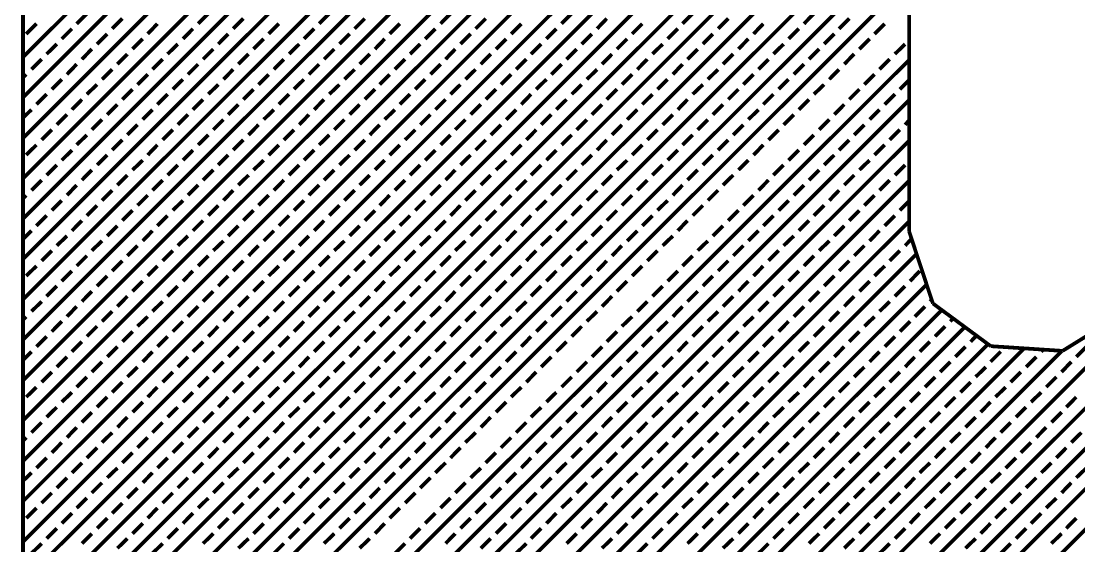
# Model space of a CAD drawing. Extents: x 2 to 176, y -19 to 159.
# Drawn here: x 110.987 to 112.069, y 119.239 to 119.776 of the extents above; entities that cross this region are included whole.
import ezdxf

# ---------------------------------------------------------------- set-up
doc = ezdxf.new("R2010")
doc.units = 0
doc.layers.add('BG_SILKSCREEN_TOP', color=7, linetype='CONTINUOUS')

msp = doc.modelspace()

# ---------------------------------------------------------------- linework, layer by layer
at = {"layer": 'BG_SILKSCREEN_TOP', "const_width": 0.00381}
for points in [[(110.989364, 121.283476), (110.989364, 117.967252)], [(111.895382, 119.561356), (111.895382, 121.283476)], [(110.989364, 119.73941), (111.895382, 120.645174)], [(110.989364, 119.698262), (111.895382, 120.604026)], [(110.989364, 119.656606), (111.895382, 120.562624)], [(110.989364, 119.615458), (111.895382, 120.521476)], [(110.989364, 119.574056), (111.895382, 120.480328)], [(110.989364, 119.532908), (111.895382, 120.438672)], [(110.989364, 119.491506), (111.895382, 120.397524)], [(110.989364, 118.252494), (113.11763, 120.380506)], [(110.989364, 118.211346), (113.158524, 120.380506)], [(110.989364, 118.169944), (113.20018, 120.380506)], [(110.989364, 118.335044), (113.034826, 120.380506)], [(110.989364, 118.293896), (113.075974, 120.380506)], [(110.989364, 119.450358), (111.895382, 120.356122)], [(110.989364, 119.408702), (111.895382, 120.314974)], [(110.989364, 119.367808), (111.895382, 120.273572)], [(110.989364, 119.326152), (111.895382, 120.232424)], [(110.989364, 119.285004), (111.895382, 120.191022)], [(110.989364, 119.243602), (111.895382, 120.149874)], [(110.989364, 119.202454), (111.895382, 120.108218)], [(110.989364, 119.161052), (111.895382, 120.06707)], [(110.989364, 119.119904), (111.895382, 120.025668)], [(110.989364, 119.078248), (111.895382, 119.98452)], [(110.989364, 119.0371), (111.895382, 119.943118)], [(110.989364, 118.996206), (111.895382, 119.90197)], [(110.989364, 118.95455), (111.895382, 119.860314)], [(110.989364, 118.913402), (111.895382, 119.81942)], [(111.044228, 119.7737), (111.054642, 119.784114)], [(111.08055, 119.76862), (111.090964, 119.779034)], [(111.168434, 119.7737), (111.178848, 119.784114)], [(111.204248, 119.76862), (111.214662, 119.779034)], [(111.292132, 119.7737), (111.302546, 119.784114)], [(111.328454, 119.76862), (111.338868, 119.779034)], [(111.416338, 119.7737), (111.426498, 119.784114)], [(111.452152, 119.76862), (111.462566, 119.779034)], [(111.540036, 119.7737), (111.55045, 119.784114)], [(111.576358, 119.76862), (111.586264, 119.779034)], [(111.663734, 119.7737), (111.674148, 119.784114)], [(111.700056, 119.76862), (111.71047, 119.779034)], [(111.78794, 119.7737), (111.7981, 119.784114)], [(111.823754, 119.76862), (111.834168, 119.779034)], [(110.992666, 119.763286), (111.00308, 119.7737)], [(111.028988, 119.758206), (111.039402, 119.76862)], [(111.116872, 119.763286), (111.126778, 119.7737)], [(111.15294, 119.758206), (111.1631, 119.76862)], [(111.24057, 119.763286), (111.250984, 119.7737)], [(111.276638, 119.758206), (111.287052, 119.76862)], [(111.364268, 119.763286), (111.374682, 119.7737)], [(111.40059, 119.758206), (111.411004, 119.76862)], [(111.488474, 119.763286), (111.498888, 119.7737)], [(111.524542, 119.758206), (111.534702, 119.76862)], [(111.612172, 119.763286), (111.622586, 119.7737)], [(111.648494, 119.758206), (111.658908, 119.76862)], [(111.736378, 119.763286), (111.746284, 119.7737)], [(111.772192, 119.758206), (111.782606, 119.76862)], [(111.860076, 119.763286), (111.87049, 119.7737)], [(111.065056, 119.752872), (111.07547, 119.763286)], [(111.101378, 119.747792), (111.111792, 119.758206)], [(111.189008, 119.752872), (111.199168, 119.763286)], [(111.225076, 119.747792), (111.23549, 119.758206)], [(111.31296, 119.752872), (111.323374, 119.763286)], [(111.349282, 119.747792), (111.359188, 119.758206)], [(111.436658, 119.752872), (111.447072, 119.763286)], [(111.47298, 119.747792), (111.483394, 119.758206)], [(111.56061, 119.752872), (111.571024, 119.763286)], [(111.596678, 119.747792), (111.607092, 119.758206)], [(111.684562, 119.752872), (111.694722, 119.763286)], [(111.720884, 119.747792), (111.731044, 119.758206)], [(111.808514, 119.752872), (111.818928, 119.763286)], [(111.844582, 119.747792), (111.854996, 119.758206)], [(111.013494, 119.742712), (111.023908, 119.752872)], [(111.049562, 119.737378), (111.059722, 119.747792)], [(111.137192, 119.742712), (111.147606, 119.752872)], [(111.173514, 119.737378), (111.183928, 119.747792)], [(111.261398, 119.742712), (111.271812, 119.752872)], [(111.297212, 119.737378), (111.307626, 119.747792)], [(111.385096, 119.742712), (111.39551, 119.752872)], [(111.421418, 119.737378), (111.431324, 119.747792)], [(111.508794, 119.742712), (111.519208, 119.752872)], [(111.545116, 119.737378), (111.55553, 119.747792)], [(111.633, 119.742712), (111.643414, 119.752872)], [(111.668814, 119.737378), (111.679228, 119.747792)], [(111.756698, 119.742712), (111.767112, 119.752872)], [(111.79302, 119.737378), (111.803434, 119.747792)], [(111.880904, 119.742712), (111.891318, 119.752872)], [(110.989364, 118.830852), (111.895382, 119.736616)], [(110.998, 119.726964), (111.008414, 119.737378)], [(111.085884, 119.732298), (111.096044, 119.742712)], [(111.121698, 119.726964), (111.132112, 119.737378)], [(111.209582, 119.732298), (111.219996, 119.742712)], [(111.245904, 119.726964), (111.256064, 119.737378)], [(111.333534, 119.732298), (111.343948, 119.742712)], [(111.369602, 119.726964), (111.380016, 119.737378)], [(111.457486, 119.732298), (111.467646, 119.742712)], [(111.493554, 119.726964), (111.503968, 119.737378)], [(111.581438, 119.732298), (111.591598, 119.742712)], [(111.617506, 119.726964), (111.627666, 119.737378)], [(111.705136, 119.732298), (111.71555, 119.742712)], [(111.741458, 119.726964), (111.751618, 119.737378)], [(111.829088, 119.732298), (111.839248, 119.742712)], [(111.865156, 119.726964), (111.87557, 119.737378)], [(111.034322, 119.721884), (111.044228, 119.732298)], [(111.070136, 119.716804), (111.08055, 119.726964)], [(111.15802, 119.721884), (111.168434, 119.732298)], [(111.194342, 119.716804), (111.204248, 119.726964)], [(111.281718, 119.721884), (111.292132, 119.732298)], [(111.31804, 119.716804), (111.328454, 119.726964)], [(111.405924, 119.721884), (111.416338, 119.732298)], [(111.441738, 119.716804), (111.452152, 119.726964)], [(111.529622, 119.721884), (111.540036, 119.732298)], [(111.565944, 119.716804), (111.576358, 119.726964)], [(111.653828, 119.721884), (111.663734, 119.732298)], [(111.689642, 119.716804), (111.700056, 119.726964)], [(111.777526, 119.721884), (111.78794, 119.732298)], [(111.813848, 119.716804), (111.823754, 119.726964)], [(110.989364, 119.718582), (110.992666, 119.721884)], [(111.018828, 119.706644), (111.028988, 119.716804)], [(111.106458, 119.71147), (111.116872, 119.721884)], [(111.142526, 119.706644), (111.15294, 119.716804)], [(111.230156, 119.71147), (111.24057, 119.721884)], [(111.266478, 119.706644), (111.276638, 119.716804)], [(111.354108, 119.71147), (111.364268, 119.721884)], [(111.39043, 119.706644), (111.40059, 119.716804)], [(111.47806, 119.71147), (111.488474, 119.721884)], [(111.514128, 119.706644), (111.524542, 119.716804)], [(111.601758, 119.71147), (111.612172, 119.721884)], [(111.63808, 119.706644), (111.648494, 119.716804)], [(111.725964, 119.71147), (111.736378, 119.721884)], [(111.762032, 119.706644), (111.772192, 119.716804)], [(111.849662, 119.71147), (111.860076, 119.721884)], [(111.885984, 119.706644), (111.895382, 119.716042)], [(111.054642, 119.701564), (111.065056, 119.71147)], [(111.090964, 119.69623), (111.101378, 119.706644)], [(111.178848, 119.701564), (111.189008, 119.71147)], [(111.214662, 119.69623), (111.225076, 119.706644)], [(111.302546, 119.701564), (111.31296, 119.71147)], [(111.338868, 119.69623), (111.349282, 119.706644)], [(111.426498, 119.701564), (111.436658, 119.71147)], [(111.462566, 119.69623), (111.47298, 119.706644)], [(111.55045, 119.701564), (111.56061, 119.71147)], [(111.586264, 119.69623), (111.596678, 119.706644)], [(111.674148, 119.701564), (111.684562, 119.71147)], [(111.71047, 119.69623), (111.720884, 119.706644)], [(111.7981, 119.701564), (111.808514, 119.71147)], [(111.834168, 119.69623), (111.844582, 119.706644)], [(110.989364, 118.78945), (111.895382, 119.695468)], [(111.00308, 119.69115), (111.013494, 119.701564)], [(111.039402, 119.685816), (111.049562, 119.69623)], [(111.126778, 119.69115), (111.137192, 119.701564)], [(111.1631, 119.685816), (111.173514, 119.69623)], [(111.250984, 119.69115), (111.261398, 119.701564)], [(111.287052, 119.685816), (111.297212, 119.69623)], [(111.374682, 119.69115), (111.385096, 119.701564)], [(111.411004, 119.685816), (111.421418, 119.69623)], [(111.498888, 119.69115), (111.508794, 119.701564)], [(111.534702, 119.685816), (111.545116, 119.69623)], [(111.622586, 119.69115), (111.633, 119.701564)], [(111.658908, 119.685816), (111.668814, 119.69623)], [(111.746284, 119.69115), (111.756698, 119.701564)], [(111.782606, 119.685816), (111.79302, 119.69623)], [(111.87049, 119.69115), (111.880904, 119.701564)], [(110.989364, 119.677434), (110.998, 119.685816)], [(111.023908, 119.670322), (111.034322, 119.680736)], [(111.07547, 119.680736), (111.085884, 119.69115)], [(111.111792, 119.675656), (111.121698, 119.685816)], [(111.147606, 119.670322), (111.15802, 119.680736)], [(111.199168, 119.680736), (111.209582, 119.69115)], [(111.23549, 119.675656), (111.245904, 119.685816)], [(111.271812, 119.670322), (111.281718, 119.680736)], [(111.323374, 119.680736), (111.333534, 119.69115)], [(111.359188, 119.675656), (111.369602, 119.685816)], [(111.39551, 119.670322), (111.405924, 119.680736)], [(111.447072, 119.680736), (111.457486, 119.69115)], [(111.483394, 119.675656), (111.493554, 119.685816)], [(111.519208, 119.670322), (111.529622, 119.680736)], [(111.571024, 119.680736), (111.581438, 119.69115)], [(111.607092, 119.675656), (111.617506, 119.685816)], [(111.643414, 119.670322), (111.653828, 119.680736)], [(111.694722, 119.680736), (111.705136, 119.69115)], [(111.731044, 119.675656), (111.741458, 119.685816)], [(111.767112, 119.670322), (111.777526, 119.680736)], [(111.818928, 119.680736), (111.829088, 119.69115)], [(111.854996, 119.675656), (111.865156, 119.685816)], [(111.059722, 119.665242), (111.070136, 119.675656)], [(111.096044, 119.659908), (111.106458, 119.670322)], [(111.183928, 119.665242), (111.194342, 119.675656)], [(111.219996, 119.659908), (111.230156, 119.670322)], [(111.307626, 119.665242), (111.31804, 119.675656)], [(111.343948, 119.659908), (111.354108, 119.670322)], [(111.431324, 119.665242), (111.441738, 119.675656)], [(111.467646, 119.659908), (111.47806, 119.670322)], [(111.55553, 119.665242), (111.565944, 119.675656)], [(111.591598, 119.659908), (111.601758, 119.670322)], [(111.679228, 119.665242), (111.689642, 119.675656)], [(111.71555, 119.659908), (111.725964, 119.670322)], [(111.803434, 119.665242), (111.813848, 119.675656)], [(111.839248, 119.659908), (111.849662, 119.670322)], [(111.891318, 119.670322), (111.895382, 119.674894)], [(111.008414, 119.654828), (111.018828, 119.665242)], [(111.044228, 119.649748), (111.054642, 119.659908)], [(111.132112, 119.654828), (111.142526, 119.665242)], [(111.168434, 119.649748), (111.178848, 119.659908)], [(111.256064, 119.654828), (111.266478, 119.665242)], [(111.292132, 119.649748), (111.302546, 119.659908)], [(111.380016, 119.654828), (111.39043, 119.665242)], [(111.416338, 119.649748), (111.426498, 119.659908)], [(111.503968, 119.654828), (111.514128, 119.665242)], [(111.540036, 119.649748), (111.55045, 119.659908)], [(111.627666, 119.654828), (111.63808, 119.665242)], [(111.663734, 119.649748), (111.674148, 119.659908)], [(111.751618, 119.654828), (111.762032, 119.665242)], [(111.78794, 119.649748), (111.7981, 119.659908)], [(111.87557, 119.654828), (111.885984, 119.665242)], [(110.989364, 118.748302), (111.895382, 119.654066)], [(110.992666, 119.639334), (111.00308, 119.649748)], [(111.08055, 119.644414), (111.090964, 119.654828)], [(111.116872, 119.639334), (111.126778, 119.649748)], [(111.204248, 119.644414), (111.214662, 119.654828)], [(111.24057, 119.639334), (111.250984, 119.649748)], [(111.328454, 119.644414), (111.338868, 119.654828)], [(111.364268, 119.639334), (111.374682, 119.649748)], [(111.452152, 119.644414), (111.462566, 119.654828)], [(111.488474, 119.639334), (111.498888, 119.649748)], [(111.576358, 119.644414), (111.586264, 119.654828)], [(111.612172, 119.639334), (111.622586, 119.649748)], [(111.700056, 119.644414), (111.71047, 119.654828)], [(111.736378, 119.639334), (111.746284, 119.649748)], [(111.823754, 119.644414), (111.834168, 119.654828)], [(111.860076, 119.639334), (111.87049, 119.649748)], [(111.028988, 119.634), (111.039402, 119.644414)], [(111.065056, 119.629174), (111.07547, 119.639334)], [(111.15294, 119.634), (111.1631, 119.644414)], [(111.189008, 119.629174), (111.199168, 119.639334)], [(111.276638, 119.634), (111.287052, 119.644414)], [(111.31296, 119.629174), (111.323374, 119.639334)], [(111.40059, 119.634), (111.411004, 119.644414)], [(111.436658, 119.629174), (111.447072, 119.639334)], [(111.524542, 119.634), (111.534702, 119.644414)], [(111.56061, 119.629174), (111.571024, 119.639334)], [(111.648494, 119.634), (111.658908, 119.644414)], [(111.684562, 119.629174), (111.694722, 119.639334)], [(111.772192, 119.634), (111.782606, 119.644414)], [(111.808514, 119.629174), (111.818928, 119.639334)], [(111.013494, 119.61876), (111.023908, 119.629174)], [(111.101378, 119.624094), (111.111792, 119.634)], [(111.137192, 119.61876), (111.147606, 119.629174)], [(111.225076, 119.624094), (111.23549, 119.634)], [(111.261398, 119.61876), (111.271812, 119.629174)], [(111.349282, 119.624094), (111.359188, 119.634)], [(111.385096, 119.61876), (111.39551, 119.629174)], [(111.47298, 119.624094), (111.483394, 119.634)], [(111.508794, 119.61876), (111.519208, 119.629174)], [(111.596678, 119.624094), (111.607092, 119.634)], [(111.633, 119.61876), (111.643414, 119.629174)], [(111.720884, 119.624094), (111.731044, 119.634)], [(111.756698, 119.61876), (111.767112, 119.629174)], [(111.844582, 119.624094), (111.854996, 119.634)], [(111.880904, 119.61876), (111.891318, 119.629174)], [(111.049562, 119.61368), (111.059722, 119.624094)], [(111.085884, 119.6086), (111.096044, 119.61876)], [(111.173514, 119.61368), (111.183928, 119.624094)], [(111.209582, 119.6086), (111.219996, 119.61876)], [(111.297212, 119.61368), (111.307626, 119.624094)], [(111.333534, 119.6086), (111.343948, 119.61876)], [(111.421418, 119.61368), (111.431324, 119.624094)], [(111.457486, 119.6086), (111.467646, 119.61876)], [(111.545116, 119.61368), (111.55553, 119.624094)], [(111.581438, 119.6086), (111.591598, 119.61876)], [(111.668814, 119.61368), (111.679228, 119.624094)], [(111.705136, 119.6086), (111.71555, 119.61876)], [(111.79302, 119.61368), (111.803434, 119.624094)], [(111.829088, 119.6086), (111.839248, 119.61876)], [(110.989364, 118.706646), (111.895382, 119.612918)], [(110.998, 119.603266), (111.008414, 119.61368)], [(111.034322, 119.598186), (111.044228, 119.6086)], [(111.121698, 119.603266), (111.132112, 119.61368)], [(111.15802, 119.598186), (111.168434, 119.6086)], [(111.245904, 119.603266), (111.256064, 119.61368)], [(111.281718, 119.598186), (111.292132, 119.6086)], [(111.369602, 119.603266), (111.380016, 119.61368)], [(111.405924, 119.598186), (111.416338, 119.6086)], [(111.493554, 119.603266), (111.503968, 119.61368)], [(111.529622, 119.598186), (111.540036, 119.6086)], [(111.617506, 119.603266), (111.627666, 119.61368)], [(111.653828, 119.598186), (111.663734, 119.6086)], [(111.741458, 119.603266), (111.751618, 119.61368)], [(111.777526, 119.598186), (111.78794, 119.6086)], [(111.865156, 119.603266), (111.87557, 119.61368)], [(110.989364, 119.594884), (110.992666, 119.598186)], [(111.070136, 119.592852), (111.08055, 119.603266)], [(111.106458, 119.587772), (111.116872, 119.598186)], [(111.194342, 119.592852), (111.204248, 119.603266)], [(111.230156, 119.587772), (111.24057, 119.598186)], [(111.31804, 119.592852), (111.328454, 119.603266)], [(111.354108, 119.587772), (111.364268, 119.598186)], [(111.441738, 119.592852), (111.452152, 119.603266)], [(111.47806, 119.587772), (111.488474, 119.598186)], [(111.565944, 119.592852), (111.576358, 119.603266)], [(111.601758, 119.587772), (111.612172, 119.598186)], [(111.689642, 119.592852), (111.700056, 119.603266)], [(111.725964, 119.587772), (111.736378, 119.598186)], [(111.813848, 119.592852), (111.823754, 119.603266)], [(111.849662, 119.587772), (111.860076, 119.598186)], [(111.018828, 119.582692), (111.028988, 119.592852)], [(111.054642, 119.577358), (111.065056, 119.587772)], [(111.142526, 119.582692), (111.15294, 119.592852)], [(111.178848, 119.577358), (111.189008, 119.587772)], [(111.266478, 119.582692), (111.276638, 119.592852)], [(111.302546, 119.577358), (111.31296, 119.587772)], [(111.39043, 119.582692), (111.40059, 119.592852)], [(111.426498, 119.577358), (111.436658, 119.587772)], [(111.514128, 119.582692), (111.524542, 119.592852)], [(111.55045, 119.577358), (111.56061, 119.587772)], [(111.63808, 119.582692), (111.648494, 119.592852)], [(111.674148, 119.577358), (111.684562, 119.587772)], [(111.762032, 119.582692), (111.772192, 119.592852)], [(111.7981, 119.577358), (111.808514, 119.587772)], [(111.885984, 119.582692), (111.895382, 119.59209)], [(111.00308, 119.566944), (111.013494, 119.577358)], [(111.039402, 119.561864), (111.049562, 119.572278)], [(111.090964, 119.572278), (111.101378, 119.582692)], [(111.126778, 119.566944), (111.137192, 119.577358)], [(111.1631, 119.561864), (111.173514, 119.572278)], [(111.214662, 119.572278), (111.225076, 119.582692)], [(111.250984, 119.566944), (111.261398, 119.577358)], [(111.287052, 119.561864), (111.297212, 119.572278)], [(111.338868, 119.572278), (111.349282, 119.582692)], [(111.374682, 119.566944), (111.385096, 119.577358)], [(111.411004, 119.561864), (111.421418, 119.572278)], [(111.462566, 119.572278), (111.47298, 119.582692)], [(111.498888, 119.566944), (111.508794, 119.577358)], [(111.534702, 119.561864), (111.545116, 119.572278)], [(111.586264, 119.572278), (111.596678, 119.582692)], [(111.622586, 119.566944), (111.633, 119.577358)], [(111.658908, 119.561864), (111.668814, 119.572278)], [(111.71047, 119.572278), (111.720884, 119.582692)], [(111.746284, 119.566944), (111.756698, 119.577358)], [(111.782606, 119.561864), (111.79302, 119.572278)], [(111.834168, 119.572278), (111.844582, 119.582692)], [(111.87049, 119.566944), (111.880904, 119.577358)], [(110.989364, 118.665498), (111.895382, 119.571516)], [(110.989364, 119.553228), (110.998, 119.561864)], [(111.07547, 119.55653), (111.085884, 119.566944)], [(111.111792, 119.55145), (111.121698, 119.561864)], [(111.199168, 119.55653), (111.209582, 119.566944)], [(111.23549, 119.55145), (111.245904, 119.561864)], [(111.323374, 119.55653), (111.333534, 119.566944)], [(111.359188, 119.55145), (111.369602, 119.561864)], [(111.447072, 119.55653), (111.457486, 119.566944)], [(111.483394, 119.55145), (111.493554, 119.561864)], [(111.571024, 119.55653), (111.581438, 119.566944)], [(111.607092, 119.55145), (111.617506, 119.561864)], [(111.694722, 119.55653), (111.705136, 119.566944)], [(111.731044, 119.55145), (111.741458, 119.561864)], [(111.818928, 119.55653), (111.829088, 119.566944)], [(111.854996, 119.55145), (111.865156, 119.561864)], [(111.023908, 119.546624), (111.034322, 119.55653)], [(111.059722, 119.541544), (111.070136, 119.55145)], [(111.147606, 119.546624), (111.15802, 119.55653)], [(111.183928, 119.541544), (111.194342, 119.55145)], [(111.271812, 119.546624), (111.281718, 119.55653)], [(111.307626, 119.541544), (111.31804, 119.55145)], [(111.39551, 119.546624), (111.405924, 119.55653)], [(111.431324, 119.541544), (111.441738, 119.55145)], [(111.519208, 119.546624), (111.529622, 119.55653)], [(111.55553, 119.541544), (111.565944, 119.55145)], [(111.643414, 119.546624), (111.653828, 119.55653)], [(111.679228, 119.541544), (111.689642, 119.55145)], [(111.767112, 119.546624), (111.777526, 119.55653)], [(111.803434, 119.541544), (111.813848, 119.55145)], [(111.891318, 119.546624), (111.898176, 119.553736)], [(111.919766, 119.487442), (111.895382, 119.561356)], [(111.008414, 119.53113), (111.018828, 119.541544)], [(111.096044, 119.53621), (111.106458, 119.546624)], [(111.132112, 119.53113), (111.142526, 119.541544)], [(111.219996, 119.53621), (111.230156, 119.546624)], [(111.256064, 119.53113), (111.266478, 119.541544)], [(111.343948, 119.53621), (111.354108, 119.546624)], [(111.380016, 119.53113), (111.39043, 119.541544)], [(111.467646, 119.53621), (111.47806, 119.546624)], [(111.503968, 119.53113), (111.514128, 119.541544)], [(111.591598, 119.53621), (111.601758, 119.546624)], [(111.627666, 119.53113), (111.63808, 119.541544)], [(111.71555, 119.53621), (111.725964, 119.546624)], [(111.751618, 119.53113), (111.762032, 119.541544)], [(111.839248, 119.53621), (111.849662, 119.546624)], [(111.87557, 119.53113), (111.885984, 119.541544)], [(110.989364, 118.624096), (111.903002, 119.537988)], [(111.044228, 119.525796), (111.054642, 119.53621)], [(111.08055, 119.520716), (111.090964, 119.53113)], [(111.168434, 119.525796), (111.178848, 119.53621)], [(111.204248, 119.520716), (111.214662, 119.53113)], [(111.292132, 119.525796), (111.302546, 119.53621)], [(111.328454, 119.520716), (111.338868, 119.53113)], [(111.416338, 119.525796), (111.426498, 119.53621)], [(111.452152, 119.520716), (111.462566, 119.53113)], [(111.540036, 119.525796), (111.55045, 119.53621)], [(111.576358, 119.520716), (111.586264, 119.53113)], [(111.663734, 119.525796), (111.674148, 119.53621)], [(111.700056, 119.520716), (111.71047, 119.53113)], [(111.78794, 119.525796), (111.7981, 119.53621)], [(111.823754, 119.520716), (111.834168, 119.53113)], [(110.992666, 119.515636), (111.00308, 119.525796)], [(111.028988, 119.510302), (111.039402, 119.520716)], [(111.116872, 119.515636), (111.126778, 119.525796)], [(111.15294, 119.510302), (111.1631, 119.520716)], [(111.24057, 119.515636), (111.250984, 119.525796)], [(111.276638, 119.510302), (111.287052, 119.520716)], [(111.364268, 119.515636), (111.374682, 119.525796)], [(111.40059, 119.510302), (111.411004, 119.520716)], [(111.488474, 119.515636), (111.498888, 119.525796)], [(111.524542, 119.510302), (111.534702, 119.520716)], [(111.612172, 119.515636), (111.622586, 119.525796)], [(111.648494, 119.510302), (111.658908, 119.520716)], [(111.736378, 119.515636), (111.746284, 119.525796)], [(111.772192, 119.510302), (111.782606, 119.520716)], [(111.860076, 119.515636), (111.87049, 119.525796)], [(111.896398, 119.510302), (111.906304, 119.520716)], [(111.065056, 119.505222), (111.07547, 119.515636)], [(111.101378, 119.499888), (111.111792, 119.510302)], [(111.189008, 119.505222), (111.199168, 119.515636)], [(111.225076, 119.499888), (111.23549, 119.510302)], [(111.31296, 119.505222), (111.323374, 119.515636)], [(111.349282, 119.499888), (111.359188, 119.510302)], [(111.436658, 119.505222), (111.447072, 119.515636)], [(111.47298, 119.499888), (111.483394, 119.510302)], [(111.56061, 119.505222), (111.571024, 119.515636)], [(111.596678, 119.499888), (111.607092, 119.510302)], [(111.684562, 119.505222), (111.694722, 119.515636)], [(111.720884, 119.499888), (111.731044, 119.510302)], [(111.808514, 119.505222), (111.818928, 119.515636)], [(111.844582, 119.499888), (111.854996, 119.510302)], [(110.989364, 118.582948), (111.913416, 119.507)], [(111.013494, 119.494808), (111.023908, 119.505222)], [(111.049562, 119.489474), (111.059722, 119.499888)], [(111.137192, 119.494808), (111.147606, 119.505222)], [(111.173514, 119.489474), (111.183928, 119.499888)], [(111.261398, 119.494808), (111.271812, 119.505222)], [(111.297212, 119.489474), (111.307626, 119.499888)], [(111.385096, 119.494808), (111.39551, 119.505222)], [(111.421418, 119.489474), (111.431324, 119.499888)], [(111.508794, 119.494808), (111.519208, 119.505222)], [(111.545116, 119.489474), (111.55553, 119.499888)], [(111.633, 119.494808), (111.643414, 119.505222)], [(111.668814, 119.489474), (111.679228, 119.499888)], [(111.756698, 119.494808), (111.767112, 119.505222)], [(111.79302, 119.489474), (111.803434, 119.499888)], [(111.880904, 119.494808), (111.891318, 119.505222)], [(110.998, 119.479314), (111.008414, 119.489474)], [(111.085884, 119.484394), (111.096044, 119.494808)], [(111.121698, 119.479314), (111.132112, 119.489474)], [(111.209582, 119.484394), (111.219996, 119.494808)], [(111.245904, 119.479314), (111.256064, 119.489474)], [(111.333534, 119.484394), (111.343948, 119.494808)], [(111.369602, 119.479314), (111.380016, 119.489474)], [(111.457486, 119.484394), (111.467646, 119.494808)], [(111.493554, 119.479314), (111.503968, 119.489474)], [(111.581438, 119.484394), (111.591598, 119.494808)], [(111.617506, 119.479314), (111.627666, 119.489474)], [(111.705136, 119.484394), (111.71555, 119.494808)], [(111.741458, 119.479314), (111.751618, 119.489474)], [(111.829088, 119.484394), (111.839248, 119.494808)], [(111.865156, 119.479314), (111.87557, 119.489474)], [(111.916718, 119.489474), (111.91875, 119.491506)], [(111.978948, 119.443754), (111.919766, 119.487442)], [(110.989364, 118.541546), (111.928656, 119.480584)], [(111.034322, 119.47398), (111.044228, 119.484394)], [(111.070136, 119.469154), (111.08055, 119.479314)], [(111.15802, 119.47398), (111.168434, 119.484394)], [(111.194342, 119.469154), (111.204248, 119.479314)], [(111.281718, 119.47398), (111.292132, 119.484394)], [(111.31804, 119.469154), (111.328454, 119.479314)], [(111.405924, 119.47398), (111.416338, 119.484394)], [(111.441738, 119.469154), (111.452152, 119.479314)], [(111.529622, 119.47398), (111.540036, 119.484394)], [(111.565944, 119.469154), (111.576358, 119.479314)], [(111.653828, 119.47398), (111.663734, 119.484394)], [(111.689642, 119.469154), (111.700056, 119.479314)], [(111.777526, 119.47398), (111.78794, 119.484394)], [(111.813848, 119.469154), (111.823754, 119.479314)], [(111.901224, 119.47398), (111.911638, 119.484394)], [(112.119156, 119.48033), (112.052354, 119.438928)], [(110.989364, 119.470678), (110.992666, 119.47398)], [(111.018828, 119.45874), (111.028988, 119.469154)], [(111.106458, 119.464074), (111.116872, 119.47398)], [(111.142526, 119.45874), (111.15294, 119.469154)], [(111.230156, 119.464074), (111.24057, 119.47398)], [(111.266478, 119.45874), (111.276638, 119.469154)], [(111.354108, 119.464074), (111.364268, 119.47398)], [(111.39043, 119.45874), (111.40059, 119.469154)], [(111.47806, 119.464074), (111.488474, 119.47398)], [(111.514128, 119.45874), (111.524542, 119.469154)], [(111.601758, 119.464074), (111.612172, 119.47398)], [(111.63808, 119.45874), (111.648494, 119.469154)], [(111.725964, 119.464074), (111.736378, 119.47398)], [(111.762032, 119.45874), (111.772192, 119.469154)], [(111.849662, 119.464074), (111.860076, 119.47398)], [(111.885984, 119.45874), (111.896398, 119.469154)], [(111.937546, 119.469154), (111.940594, 119.472202)], [(110.989364, 118.500398), (111.952278, 119.463312)], [(111.00308, 119.443246), (111.013494, 119.45366)], [(111.054642, 119.45366), (111.065056, 119.464074)], [(111.090964, 119.448326), (111.101378, 119.45874)], [(111.126778, 119.443246), (111.137192, 119.45366)], [(111.178848, 119.45366), (111.189008, 119.464074)], [(111.214662, 119.448326), (111.225076, 119.45874)], [(111.250984, 119.443246), (111.261398, 119.45366)], [(111.302546, 119.45366), (111.31296, 119.464074)], [(111.338868, 119.448326), (111.349282, 119.45874)], [(111.374682, 119.443246), (111.385096, 119.45366)], [(111.426498, 119.45366), (111.436658, 119.464074)], [(111.462566, 119.448326), (111.47298, 119.45874)], [(111.498888, 119.443246), (111.508794, 119.45366)], [(111.55045, 119.45366), (111.56061, 119.464074)], [(111.586264, 119.448326), (111.596678, 119.45874)], [(111.622586, 119.443246), (111.633, 119.45366)], [(111.674148, 119.45366), (111.684562, 119.464074)], [(111.71047, 119.448326), (111.720884, 119.45874)], [(111.746284, 119.443246), (111.756698, 119.45366)], [(111.7981, 119.45366), (111.808514, 119.464074)], [(111.834168, 119.448326), (111.844582, 119.45874)], [(111.87049, 119.443246), (111.880904, 119.45366)], [(111.922052, 119.45366), (111.932212, 119.464074)], [(111.958374, 119.448326), (111.964216, 119.454422)], [(110.989364, 118.458996), (111.976154, 119.445786)], [(111.039402, 119.438166), (111.049562, 119.448326)], [(111.07547, 119.432832), (111.085884, 119.443246)], [(111.1631, 119.438166), (111.173514, 119.448326)], [(111.199168, 119.432832), (111.209582, 119.443246)], [(111.287052, 119.438166), (111.297212, 119.448326)], [(111.323374, 119.432832), (111.333534, 119.443246)], [(111.411004, 119.438166), (111.421418, 119.448326)], [(111.447072, 119.432832), (111.457486, 119.443246)], [(111.534702, 119.438166), (111.545116, 119.448326)], [(111.571024, 119.432832), (111.581438, 119.443246)], [(111.658908, 119.438166), (111.668814, 119.448326)], [(111.694722, 119.432832), (111.705136, 119.443246)], [(111.782606, 119.438166), (111.79302, 119.448326)], [(111.818928, 119.432832), (111.829088, 119.443246)], [(111.906304, 119.438166), (111.916718, 119.448326)], [(111.942626, 119.432832), (111.95304, 119.443246)], [(112.052354, 119.438928), (111.978948, 119.443754)], [(112.066324, 119.432832), (112.076738, 119.443246)], [(110.989364, 118.417848), (112.012984, 119.441468)], [(110.989364, 118.376192), (112.051592, 119.438928)], [(110.989364, 119.42953), (110.998, 119.438166)], [(111.023908, 119.422418), (111.034322, 119.432832)], [(111.111792, 119.427752), (111.121698, 119.438166)], [(111.147606, 119.422418), (111.15802, 119.432832)], [(111.23549, 119.427752), (111.245904, 119.438166)], [(111.271812, 119.422418), (111.281718, 119.432832)], [(111.359188, 119.427752), (111.369602, 119.438166)], [(111.39551, 119.422418), (111.405924, 119.432832)], [(111.483394, 119.427752), (111.493554, 119.438166)], [(111.519208, 119.422418), (111.529622, 119.432832)], [(111.607092, 119.427752), (111.617506, 119.438166)], [(111.643414, 119.422418), (111.653828, 119.432832)], [(111.731044, 119.427752), (111.741458, 119.438166)], [(111.767112, 119.422418), (111.777526, 119.432832)], [(111.854996, 119.427752), (111.865156, 119.438166)], [(111.891318, 119.422418), (111.901224, 119.432832)], [(111.978694, 119.427752), (111.989108, 119.438166)], [(112.015016, 119.422418), (112.02543, 119.432832)], [(112.03051, 119.438166), (112.032288, 119.439944)], [(111.059722, 119.417338), (111.070136, 119.427752)], [(111.096044, 119.412258), (111.106458, 119.422418)], [(111.183928, 119.417338), (111.194342, 119.427752)], [(111.219996, 119.412258), (111.230156, 119.422418)], [(111.307626, 119.417338), (111.31804, 119.427752)], [(111.343948, 119.412258), (111.354108, 119.422418)], [(111.431324, 119.417338), (111.441738, 119.427752)], [(111.467646, 119.412258), (111.47806, 119.422418)], [(111.55553, 119.417338), (111.565944, 119.427752)], [(111.591598, 119.412258), (111.601758, 119.422418)], [(111.679228, 119.417338), (111.689642, 119.427752)], [(111.71555, 119.412258), (111.725964, 119.422418)], [(111.803434, 119.417338), (111.813848, 119.427752)], [(111.839248, 119.412258), (111.849662, 119.422418)], [(111.927132, 119.417338), (111.937546, 119.427752)], [(111.963454, 119.412258), (111.973868, 119.422418)], [(112.051338, 119.417338), (112.061244, 119.427752)], [(111.008414, 119.406924), (111.018828, 119.417338)], [(111.044228, 119.401844), (111.054642, 119.412258)], [(111.132112, 119.406924), (111.142526, 119.417338)], [(111.168434, 119.401844), (111.178848, 119.412258)], [(111.256064, 119.406924), (111.266478, 119.417338)], [(111.292132, 119.401844), (111.302546, 119.412258)], [(111.380016, 119.406924), (111.39043, 119.417338)], [(111.416338, 119.401844), (111.426498, 119.412258)], [(111.503968, 119.406924), (111.514128, 119.417338)], [(111.540036, 119.401844), (111.55045, 119.412258)], [(111.627666, 119.406924), (111.63808, 119.417338)], [(111.663734, 119.401844), (111.674148, 119.412258)], [(111.751618, 119.406924), (111.762032, 119.417338)], [(111.78794, 119.401844), (111.7981, 119.412258)], [(111.87557, 119.406924), (111.885984, 119.417338)], [(111.911638, 119.401844), (111.922052, 119.412258)], [(111.999268, 119.406924), (112.009682, 119.417338)], [(112.03559, 119.401844), (112.046004, 119.412258)], [(110.992666, 119.391684), (111.00308, 119.401844)], [(111.08055, 119.39651), (111.090964, 119.406924)], [(111.116872, 119.391684), (111.126778, 119.401844)], [(111.204248, 119.39651), (111.214662, 119.406924)], [(111.24057, 119.391684), (111.250984, 119.401844)], [(111.328454, 119.39651), (111.338868, 119.406924)], [(111.364268, 119.391684), (111.374682, 119.401844)], [(111.452152, 119.39651), (111.462566, 119.406924)], [(111.488474, 119.391684), (111.498888, 119.401844)], [(111.576358, 119.39651), (111.586264, 119.406924)], [(111.612172, 119.391684), (111.622586, 119.401844)], [(111.700056, 119.39651), (111.71047, 119.406924)], [(111.736378, 119.391684), (111.746284, 119.401844)], [(111.823754, 119.39651), (111.834168, 119.406924)], [(111.860076, 119.391684), (111.87049, 119.401844)], [(111.94796, 119.39651), (111.958374, 119.406924)], [(111.983774, 119.391684), (111.994188, 119.401844)], [(111.028988, 119.386604), (111.039402, 119.39651)], [(111.065056, 119.38127), (111.07547, 119.391684)], [(111.15294, 119.386604), (111.1631, 119.39651)], [(111.189008, 119.38127), (111.199168, 119.391684)], [(111.276638, 119.386604), (111.287052, 119.39651)], [(111.31296, 119.38127), (111.323374, 119.391684)], [(111.40059, 119.386604), (111.411004, 119.39651)], [(111.436658, 119.38127), (111.447072, 119.391684)], [(111.524542, 119.386604), (111.534702, 119.39651)], [(111.56061, 119.38127), (111.571024, 119.391684)], [(111.648494, 119.386604), (111.658908, 119.39651)], [(111.684562, 119.38127), (111.694722, 119.391684)], [(111.772192, 119.386604), (111.782606, 119.39651)], [(111.808514, 119.38127), (111.818928, 119.391684)], [(111.896398, 119.386604), (111.906304, 119.39651)], [(111.932212, 119.38127), (111.942626, 119.391684)], [(112.020096, 119.386604), (112.03051, 119.39651)], [(112.056164, 119.38127), (112.066324, 119.391684)], [(111.013494, 119.37111), (111.023908, 119.38127)], [(111.101378, 119.37619), (111.111792, 119.386604)], [(111.137192, 119.37111), (111.147606, 119.38127)], [(111.225076, 119.37619), (111.23549, 119.386604)], [(111.261398, 119.37111), (111.271812, 119.38127)], [(111.349282, 119.37619), (111.359188, 119.386604)], [(111.385096, 119.37111), (111.39551, 119.38127)], [(111.47298, 119.37619), (111.483394, 119.386604)], [(111.508794, 119.37111), (111.519208, 119.38127)], [(111.596678, 119.37619), (111.607092, 119.386604)], [(111.633, 119.37111), (111.643414, 119.38127)], [(111.720884, 119.37619), (111.731044, 119.386604)], [(111.756698, 119.37111), (111.767112, 119.38127)], [(111.844582, 119.37619), (111.854996, 119.386604)], [(111.880904, 119.37111), (111.891318, 119.38127)], [(111.968534, 119.37619), (111.978694, 119.386604)], [(112.004602, 119.37111), (112.015016, 119.38127)], [(111.049562, 119.365776), (111.059722, 119.37619)], [(111.085884, 119.360696), (111.096044, 119.37111)], [(111.173514, 119.365776), (111.183928, 119.37619)], [(111.209582, 119.360696), (111.219996, 119.37111)], [(111.297212, 119.365776), (111.307626, 119.37619)], [(111.333534, 119.360696), (111.343948, 119.37111)], [(111.421418, 119.365776), (111.431324, 119.37619)], [(111.457486, 119.360696), (111.467646, 119.37111)], [(111.545116, 119.365776), (111.55553, 119.37619)], [(111.581438, 119.360696), (111.591598, 119.37111)], [(111.668814, 119.365776), (111.679228, 119.37619)], [(111.705136, 119.360696), (111.71555, 119.37111)], [(111.79302, 119.365776), (111.803434, 119.37619)], [(111.829088, 119.360696), (111.839248, 119.37111)], [(111.916718, 119.365776), (111.927132, 119.37619)], [(111.95304, 119.360696), (111.963454, 119.37111)], [(112.040924, 119.365776), (112.051338, 119.37619)], [(110.998, 119.355362), (111.008414, 119.365776)], [(111.034322, 119.350282), (111.044228, 119.360696)], [(111.121698, 119.355362), (111.132112, 119.365776)], [(111.15802, 119.350282), (111.168434, 119.360696)], [(111.245904, 119.355362), (111.256064, 119.365776)], [(111.281718, 119.350282), (111.292132, 119.360696)], [(111.369602, 119.355362), (111.380016, 119.365776)], [(111.405924, 119.350282), (111.416338, 119.360696)], [(111.493554, 119.355362), (111.503968, 119.365776)], [(111.529622, 119.350282), (111.540036, 119.360696)], [(111.617506, 119.355362), (111.627666, 119.365776)], [(111.653828, 119.350282), (111.663734, 119.360696)], [(111.741458, 119.355362), (111.751618, 119.365776)], [(111.777526, 119.350282), (111.78794, 119.360696)], [(111.865156, 119.355362), (111.87557, 119.365776)], [(111.901224, 119.350282), (111.911638, 119.360696)], [(111.989108, 119.355362), (111.999268, 119.365776)], [(112.02543, 119.350282), (112.03559, 119.360696)], [(110.989364, 119.34698), (110.992666, 119.350282)], [(111.018828, 119.334788), (111.028988, 119.345202)], [(111.070136, 119.345202), (111.08055, 119.355362)], [(111.106458, 119.339868), (111.116872, 119.350282)], [(111.142526, 119.334788), (111.15294, 119.345202)], [(111.194342, 119.345202), (111.204248, 119.355362)], [(111.230156, 119.339868), (111.24057, 119.350282)], [(111.266478, 119.334788), (111.276638, 119.345202)], [(111.31804, 119.345202), (111.328454, 119.355362)], [(111.354108, 119.339868), (111.364268, 119.350282)], [(111.39043, 119.334788), (111.40059, 119.345202)], [(111.441738, 119.345202), (111.452152, 119.355362)], [(111.47806, 119.339868), (111.488474, 119.350282)], [(111.514128, 119.334788), (111.524542, 119.345202)], [(111.565944, 119.345202), (111.576358, 119.355362)], [(111.601758, 119.339868), (111.612172, 119.350282)], [(111.63808, 119.334788), (111.648494, 119.345202)], [(111.689642, 119.345202), (111.700056, 119.355362)], [(111.725964, 119.339868), (111.736378, 119.350282)], [(111.762032, 119.334788), (111.772192, 119.345202)], [(111.813848, 119.345202), (111.823754, 119.355362)], [(111.849662, 119.339868), (111.860076, 119.350282)], [(111.885984, 119.334788), (111.896398, 119.345202)], [(111.937546, 119.345202), (111.94796, 119.355362)], [(111.973868, 119.339868), (111.983774, 119.350282)], [(112.009682, 119.334788), (112.020096, 119.345202)], [(112.061244, 119.345202), (112.071658, 119.355362)], [(111.054642, 119.329454), (111.065056, 119.339868)], [(111.090964, 119.324374), (111.101378, 119.334788)], [(111.178848, 119.329454), (111.189008, 119.339868)], [(111.214662, 119.324374), (111.225076, 119.334788)], [(111.302546, 119.329454), (111.31296, 119.339868)], [(111.338868, 119.324374), (111.349282, 119.334788)], [(111.426498, 119.329454), (111.436658, 119.339868)], [(111.462566, 119.324374), (111.47298, 119.334788)], [(111.55045, 119.329454), (111.56061, 119.339868)], [(111.586264, 119.324374), (111.596678, 119.334788)], [(111.674148, 119.329454), (111.684562, 119.339868)], [(111.71047, 119.324374), (111.720884, 119.334788)], [(111.7981, 119.329454), (111.808514, 119.339868)], [(111.834168, 119.324374), (111.844582, 119.334788)], [(111.922052, 119.329454), (111.932212, 119.339868)], [(111.958374, 119.324374), (111.968534, 119.334788)], [(112.046004, 119.329454), (112.056164, 119.339868)], [(111.00308, 119.31904), (111.013494, 119.329454)], [(111.039402, 119.314214), (111.049562, 119.324374)], [(111.126778, 119.31904), (111.137192, 119.329454)], [(111.1631, 119.314214), (111.173514, 119.324374)], [(111.250984, 119.31904), (111.261398, 119.329454)], [(111.287052, 119.314214), (111.297212, 119.324374)], [(111.374682, 119.31904), (111.385096, 119.329454)], [(111.411004, 119.314214), (111.421418, 119.324374)], [(111.498888, 119.31904), (111.508794, 119.329454)], [(111.534702, 119.314214), (111.545116, 119.324374)], [(111.622586, 119.31904), (111.633, 119.329454)], [(111.658908, 119.314214), (111.668814, 119.324374)], [(111.746284, 119.31904), (111.756698, 119.329454)], [(111.782606, 119.314214), (111.79302, 119.324374)], [(111.87049, 119.31904), (111.880904, 119.329454)], [(111.906304, 119.314214), (111.916718, 119.324374)], [(111.994188, 119.31904), (112.004602, 119.329454)], [(112.03051, 119.314214), (112.040924, 119.324374)], [(110.989364, 119.305832), (110.998, 119.314214)], [(111.07547, 119.309134), (111.085884, 119.31904)], [(111.111792, 119.304054), (111.121698, 119.314214)], [(111.199168, 119.309134), (111.209582, 119.31904)], [(111.23549, 119.304054), (111.245904, 119.314214)], [(111.323374, 119.309134), (111.333534, 119.31904)], [(111.359188, 119.304054), (111.369602, 119.314214)], [(111.447072, 119.309134), (111.457486, 119.31904)], [(111.483394, 119.304054), (111.493554, 119.314214)], [(111.571024, 119.309134), (111.581438, 119.31904)], [(111.607092, 119.304054), (111.617506, 119.314214)], [(111.694722, 119.309134), (111.705136, 119.31904)], [(111.731044, 119.304054), (111.741458, 119.314214)], [(111.818928, 119.309134), (111.829088, 119.31904)], [(111.854996, 119.304054), (111.865156, 119.314214)], [(111.942626, 119.309134), (111.95304, 119.31904)], [(111.978694, 119.304054), (111.989108, 119.314214)], [(112.066324, 119.309134), (112.076738, 119.31904)], [(111.023908, 119.29872), (111.034322, 119.309134)], [(111.059722, 119.29364), (111.070136, 119.304054)], [(111.147606, 119.29872), (111.15802, 119.309134)], [(111.183928, 119.29364), (111.194342, 119.304054)], [(111.271812, 119.29872), (111.281718, 119.309134)], [(111.307626, 119.29364), (111.31804, 119.304054)], [(111.39551, 119.29872), (111.405924, 119.309134)], [(111.431324, 119.29364), (111.441738, 119.304054)], [(111.519208, 119.29872), (111.529622, 119.309134)], [(111.55553, 119.29364), (111.565944, 119.304054)], [(111.643414, 119.29872), (111.653828, 119.309134)], [(111.679228, 119.29364), (111.689642, 119.304054)], [(111.767112, 119.29872), (111.777526, 119.309134)], [(111.803434, 119.29364), (111.813848, 119.304054)], [(111.891318, 119.29872), (111.901224, 119.309134)], [(111.927132, 119.29364), (111.937546, 119.304054)], [(112.015016, 119.29872), (112.02543, 119.309134)], [(112.051338, 119.29364), (112.061244, 119.304054)], [(111.008414, 119.283226), (111.018828, 119.29364)], [(111.096044, 119.288306), (111.106458, 119.29872)], [(111.132112, 119.283226), (111.142526, 119.29364)], [(111.219996, 119.288306), (111.230156, 119.29872)], [(111.256064, 119.283226), (111.266478, 119.29364)], [(111.343948, 119.288306), (111.354108, 119.29872)], [(111.380016, 119.283226), (111.39043, 119.29364)], [(111.467646, 119.288306), (111.47806, 119.29872)], [(111.503968, 119.283226), (111.514128, 119.29364)], [(111.591598, 119.288306), (111.601758, 119.29872)], [(111.627666, 119.283226), (111.63808, 119.29364)], [(111.71555, 119.288306), (111.725964, 119.29872)], [(111.751618, 119.283226), (111.762032, 119.29364)], [(111.839248, 119.288306), (111.849662, 119.29872)], [(111.87557, 119.283226), (111.885984, 119.29364)], [(111.963454, 119.288306), (111.973868, 119.29872)], [(111.999268, 119.283226), (112.009682, 119.29364)], [(111.044228, 119.278146), (111.054642, 119.288306)], [(111.08055, 119.272812), (111.090964, 119.283226)], [(111.168434, 119.278146), (111.178848, 119.288306)], [(111.204248, 119.272812), (111.214662, 119.283226)], [(111.292132, 119.278146), (111.302546, 119.288306)], [(111.328454, 119.272812), (111.338868, 119.283226)], [(111.416338, 119.278146), (111.426498, 119.288306)], [(111.452152, 119.272812), (111.462566, 119.283226)], [(111.540036, 119.278146), (111.55045, 119.288306)], [(111.576358, 119.272812), (111.586264, 119.283226)], [(111.663734, 119.278146), (111.674148, 119.288306)], [(111.700056, 119.272812), (111.71047, 119.283226)], [(111.78794, 119.278146), (111.7981, 119.288306)], [(111.823754, 119.272812), (111.834168, 119.283226)], [(111.911638, 119.278146), (111.922052, 119.288306)], [(111.94796, 119.272812), (111.958374, 119.283226)], [(112.03559, 119.278146), (112.046004, 119.288306)], [(110.992666, 119.267732), (111.00308, 119.278146)], [(111.028988, 119.262398), (111.039402, 119.272812)], [(111.116872, 119.267732), (111.126778, 119.278146)], [(111.15294, 119.262398), (111.1631, 119.272812)], [(111.24057, 119.267732), (111.250984, 119.278146)], [(111.276638, 119.262398), (111.287052, 119.272812)], [(111.364268, 119.267732), (111.374682, 119.278146)], [(111.40059, 119.262398), (111.411004, 119.272812)], [(111.488474, 119.267732), (111.498888, 119.278146)], [(111.524542, 119.262398), (111.534702, 119.272812)], [(111.612172, 119.267732), (111.622586, 119.278146)], [(111.648494, 119.262398), (111.658908, 119.272812)], [(111.736378, 119.267732), (111.746284, 119.278146)], [(111.772192, 119.262398), (111.782606, 119.272812)], [(111.860076, 119.267732), (111.87049, 119.278146)], [(111.896398, 119.262398), (111.906304, 119.272812)], [(111.983774, 119.267732), (111.994188, 119.278146)], [(112.020096, 119.262398), (112.03051, 119.272812)], [(111.065056, 119.257318), (111.07547, 119.267732)], [(111.101378, 119.251984), (111.111792, 119.262398)], [(111.189008, 119.257318), (111.199168, 119.267732)], [(111.225076, 119.251984), (111.23549, 119.262398)], [(111.31296, 119.257318), (111.323374, 119.267732)], [(111.349282, 119.251984), (111.359188, 119.262398)], [(111.436658, 119.257318), (111.447072, 119.267732)], [(111.47298, 119.251984), (111.483394, 119.262398)], [(111.56061, 119.257318), (111.571024, 119.267732)], [(111.596678, 119.251984), (111.607092, 119.262398)], [(111.684562, 119.257318), (111.694722, 119.267732)], [(111.720884, 119.251984), (111.731044, 119.262398)], [(111.808514, 119.257318), (111.818928, 119.267732)], [(111.844582, 119.251984), (111.854996, 119.262398)], [(111.932212, 119.257318), (111.942626, 119.267732)], [(111.968534, 119.251984), (111.978694, 119.262398)], [(112.056164, 119.257318), (112.066324, 119.267732)], [(111.013494, 119.246904), (111.023908, 119.257318)], [(111.049562, 119.241824), (111.059722, 119.251984)], [(111.137192, 119.246904), (111.147606, 119.257318)], [(111.173514, 119.241824), (111.183928, 119.251984)], [(111.261398, 119.246904), (111.271812, 119.257318)], [(111.297212, 119.241824), (111.307626, 119.251984)], [(111.385096, 119.246904), (111.39551, 119.257318)], [(111.421418, 119.241824), (111.431324, 119.251984)], [(111.508794, 119.246904), (111.519208, 119.257318)], [(111.545116, 119.241824), (111.55553, 119.251984)], [(111.633, 119.246904), (111.643414, 119.257318)], [(111.668814, 119.241824), (111.679228, 119.251984)], [(111.756698, 119.246904), (111.767112, 119.257318)], [(111.79302, 119.241824), (111.803434, 119.251984)], [(111.880904, 119.246904), (111.891318, 119.257318)], [(111.916718, 119.241824), (111.927132, 119.251984)], [(112.004602, 119.246904), (112.015016, 119.257318)], [(112.040924, 119.241824), (112.051338, 119.251984)], [(110.998, 119.231664), (111.008414, 119.241824)], [(111.085884, 119.236998), (111.096044, 119.246904)], [(111.121698, 119.231664), (111.132112, 119.241824)], [(111.209582, 119.236998), (111.219996, 119.246904)], [(111.245904, 119.231664), (111.256064, 119.241824)], [(111.333534, 119.236998), (111.343948, 119.246904)], [(111.369602, 119.231664), (111.380016, 119.241824)], [(111.457486, 119.236998), (111.467646, 119.246904)], [(111.493554, 119.231664), (111.503968, 119.241824)], [(111.581438, 119.236998), (111.591598, 119.246904)], [(111.617506, 119.231664), (111.627666, 119.241824)], [(111.705136, 119.236998), (111.71555, 119.246904)], [(111.741458, 119.231664), (111.751618, 119.241824)], [(111.829088, 119.236998), (111.839248, 119.246904)], [(111.865156, 119.231664), (111.87557, 119.241824)], [(111.95304, 119.236998), (111.963454, 119.246904)], [(111.989108, 119.231664), (111.999268, 119.241824)]]:
    msp.add_lwpolyline(points, dxfattribs=at)

doc.saveas('drawing.dxf')
